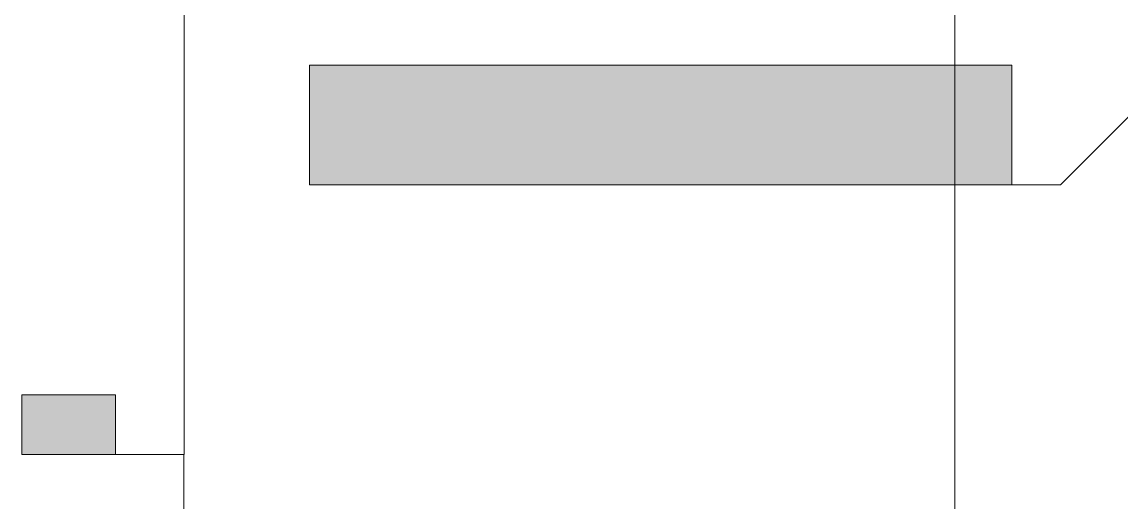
# Model space of a CAD drawing. Header units: millimetres. Extents: x -546 to 1681, y -650 to 1730.
# Drawn here: x 647.85 to 695.35, y 387.43 to 408.18 of the extents above; entities that cross this region are included whole.
import ezdxf

# ---------------------------------------------------------------- set-up
doc = ezdxf.new("R2010")
doc.units = ezdxf.units.MM

msp = doc.modelspace()

# ---------------------------------------------------------------- hatches: boundary and pattern name
at = {"true_color": 0xffffff}
h = msp.add_hatch(color=7, dxfattribs=at)
h.dxf.hatch_style = 2
h.paths.add_polyline_path([(660.279, 406.322), (690.636, 406.322), (690.636, 401.146), (660.279, 401.146)])
at = {"true_color": 0x0077b0}
h = msp.add_hatch(color=144, dxfattribs=at)
h.dxf.hatch_style = 2
h.paths.add_polyline_path([(687.501, 406.339), (687.577, 406.314), (687.603, 406.237), (687.603, 404.42), (687.577, 404.345), (687.501, 404.321), (687.425, 404.345), (687.4, 404.42), (687.4, 405.907), (686.991, 405.289), (686.946, 405.245), (686.895, 405.23), (686.846, 405.245), (686.801, 405.289), (686.392, 405.907), (686.392, 404.42), (686.367, 404.345), (686.291, 404.321), (686.214, 404.345), (686.189, 404.42), (686.189, 406.237), (686.214, 406.314), (686.291, 406.339), (686.34, 406.326), (686.378, 406.288), (686.895, 405.512), (687.417, 406.294), (687.453, 406.328)])
h = msp.add_hatch(color=144, dxfattribs=at)
h.dxf.hatch_style = 2
h.paths.add_polyline_path([(689.926, 406.339), (690.027, 406.33), (690.12, 406.303), (690.205, 406.257), (690.282, 406.193), (690.347, 406.114), (690.393, 406.029), (690.422, 405.935), (690.431, 405.834), (690.408, 405.69), (690.338, 405.543), (689.703, 404.522), (690.33, 404.522), (690.406, 404.496), (690.431, 404.42), (690.406, 404.345), (690.33, 404.321), (689.523, 404.321), (689.446, 404.345), (689.421, 404.42), (689.438, 404.479), (690.177, 405.667), (690.215, 405.75), (690.228, 405.834), (690.207, 405.951), (690.14, 406.048), (690.043, 406.114), (689.926, 406.136), (689.841, 406.12), (689.761, 406.072), (689.684, 405.993), (689.61, 405.882), (689.574, 405.846), (689.523, 405.834), (689.446, 405.859), (689.421, 405.936), (689.429, 405.975), (689.532, 406.134), (689.648, 406.248), (689.779, 406.316)])
h = msp.add_hatch(color=144, dxfattribs=at)
h.dxf.hatch_style = 2
h.paths.add_polyline_path([(688.915, 404.823), (688.108, 404.823), (688.032, 404.849), (688.007, 404.925), (688.032, 405.001), (688.108, 405.027), (688.915, 405.027), (688.992, 405.001), (689.017, 404.925), (688.992, 404.849)])
h = msp.add_hatch(color=144, dxfattribs=at)
h.paths.add_polyline_path([(670.463, 403.048), (670.586, 403.121), (670.697, 403.146), (670.759, 403.165), (670.813, 403.217), (670.854, 403.283), (670.867, 403.35), (670.852, 403.428), (670.808, 403.494), (670.742, 403.536), (670.664, 403.55), (670.585, 403.535), (670.52, 403.494), (670.478, 403.428), (670.463, 403.35)])
h.paths.add_polyline_path([(670.966, 403.107), (671.091, 403.031), (671.189, 402.92), (671.249, 402.788), (671.27, 402.644), (671.27, 402.237), (671.261, 402.137), (671.232, 402.044), (671.186, 401.959), (671.121, 401.882), (671.044, 401.817), (670.959, 401.772), (670.866, 401.744), (670.765, 401.735), (670.664, 401.744), (670.57, 401.772), (670.485, 401.817), (670.407, 401.882), (670.342, 401.96), (670.297, 402.045), (670.269, 402.137), (670.26, 402.237), (670.26, 403.35), (670.29, 403.506), (670.379, 403.638), (670.508, 403.724), (670.664, 403.753), (670.82, 403.724), (670.952, 403.635), (671.038, 403.506), (671.067, 403.35), (671.042, 403.212)])
h.paths.add_polyline_path([(671.067, 402.24), (671.067, 402.644), (671.046, 402.76), (670.98, 402.859), (670.882, 402.924), (670.765, 402.946), (670.648, 402.924), (670.551, 402.859), (670.485, 402.76), (670.463, 402.644), (670.463, 402.24), (670.485, 402.123), (670.551, 402.026), (670.648, 401.959), (670.765, 401.936), (670.882, 401.959), (670.98, 402.026), (671.046, 402.124)])
h = msp.add_hatch(color=144, dxfattribs=at)
h.paths.add_polyline_path([(677.821, 403.35), (677.821, 402.139), (677.791, 401.982), (677.702, 401.851), (677.571, 401.764), (677.417, 401.735), (677.214, 401.735), (677.058, 401.764), (676.929, 401.851), (676.84, 401.982), (676.811, 402.139), (676.811, 402.743), (676.84, 402.9), (676.929, 403.031), (677.059, 403.117), (677.214, 403.146), (677.618, 403.146), (677.618, 403.35), (677.603, 403.428), (677.561, 403.494), (677.496, 403.535), (677.417, 403.55), (677.112, 403.55), (677.039, 403.575), (677.014, 403.651), (677.039, 403.728), (677.112, 403.753), (677.417, 403.753), (677.573, 403.724), (677.702, 403.635), (677.791, 403.506)])
h.paths.add_polyline_path([(677.618, 402.139), (677.618, 402.943), (677.214, 402.943), (677.136, 402.929), (677.07, 402.887), (677.028, 402.821), (677.014, 402.743), (677.014, 402.139), (677.028, 402.062), (677.073, 401.995), (677.138, 401.951), (677.214, 401.936), (677.417, 401.936), (677.494, 401.951), (677.558, 401.995), (677.603, 402.061)])
h = msp.add_hatch(color=144, dxfattribs=at)
h.paths.add_polyline_path([(660.479, 402.237), (660.479, 402.642), (660.488, 402.743), (660.515, 402.837), (660.561, 402.922), (660.625, 403), (660.703, 403.064), (660.788, 403.11), (660.882, 403.137), (660.984, 403.146), (661.179, 403.11), (661.342, 403.003), (661.406, 402.925), (661.452, 402.839), (661.479, 402.745), (661.488, 402.642), (661.488, 402.237), (661.479, 402.137), (661.451, 402.045), (661.404, 401.96), (661.339, 401.882), (661.262, 401.817), (661.177, 401.772), (661.084, 401.744), (660.984, 401.735), (660.882, 401.744), (660.788, 401.772), (660.703, 401.817), (660.625, 401.882), (660.561, 401.96), (660.515, 402.045), (660.488, 402.137)])
h.paths.add_polyline_path([(661.286, 402.24), (661.286, 402.644), (661.264, 402.76), (661.198, 402.859), (661.1, 402.924), (660.984, 402.946), (660.867, 402.924), (660.769, 402.859), (660.703, 402.76), (660.681, 402.644), (660.681, 402.24), (660.703, 402.123), (660.769, 402.026), (660.867, 401.959), (660.984, 401.936), (661.1, 401.959), (661.198, 402.026), (661.264, 402.124)])
h = msp.add_hatch(color=144, dxfattribs=at)
h.dxf.hatch_style = 2
h.paths.add_polyline_path([(661.994, 403.146), (662.903, 403.146), (663.058, 403.117), (663.188, 403.031), (663.277, 402.9), (663.307, 402.743), (663.307, 401.834), (663.281, 401.759), (663.205, 401.735), (663.129, 401.759), (663.103, 401.834), (663.103, 402.743), (663.089, 402.821), (663.047, 402.887), (662.981, 402.93), (662.903, 402.943), (662.7, 402.943), (662.7, 401.834), (662.674, 401.759), (662.598, 401.735), (662.524, 401.759), (662.499, 401.834), (662.499, 402.943), (662.096, 402.943), (662.096, 401.834), (662.07, 401.759), (661.994, 401.735), (661.918, 401.759), (661.893, 401.834), (661.893, 403.048), (661.918, 403.121)])
h = msp.add_hatch(color=144, dxfattribs=at)
h.paths.add_polyline_path([(664.402, 403.048), (664.428, 403.121), (664.504, 403.146), (665.009, 403.146), (665.165, 403.117), (665.294, 403.031), (665.383, 402.9), (665.412, 402.743), (665.412, 402.139), (665.383, 401.982), (665.294, 401.851), (665.165, 401.764), (665.009, 401.735), (664.605, 401.735), (664.605, 401.227), (664.58, 401.154), (664.504, 401.128), (664.428, 401.154), (664.402, 401.227)])
h.paths.add_polyline_path([(664.605, 402.943), (664.605, 401.936), (665.009, 401.936), (665.086, 401.951), (665.15, 401.995), (665.195, 402.061), (665.209, 402.139), (665.209, 402.743), (665.195, 402.821), (665.153, 402.887), (665.087, 402.93), (665.009, 402.943)])
h = msp.add_hatch(color=144, dxfattribs=at)
h.paths.add_polyline_path([(666.624, 402.943), (666.22, 402.943), (666.142, 402.929), (666.076, 402.887), (666.034, 402.821), (666.02, 402.743), (666.02, 402.139), (666.035, 402.062), (666.079, 401.995), (666.144, 401.951), (666.22, 401.936), (666.423, 401.936), (666.5, 401.951), (666.564, 401.995), (666.609, 402.061), (666.624, 402.139)])
h.paths.add_polyline_path([(667.027, 401.834), (667.002, 401.759), (666.929, 401.735), (666.799, 401.761), (666.697, 401.84), (666.572, 401.761), (666.423, 401.735), (666.22, 401.735), (666.064, 401.764), (665.935, 401.851), (665.846, 401.981), (665.817, 402.139), (665.817, 402.743), (665.846, 402.9), (665.935, 403.031), (666.064, 403.117), (666.22, 403.146), (666.725, 403.146), (666.801, 403.121), (666.827, 403.048), (666.827, 402.037), (666.852, 401.961), (666.929, 401.936), (667.002, 401.91)])
h = msp.add_hatch(color=144, dxfattribs=at)
h.dxf.hatch_style = 2
h.paths.add_polyline_path([(667.634, 402.483), (668.269, 403.118), (668.301, 403.14), (668.34, 403.146), (668.416, 403.121), (668.441, 403.048), (668.411, 402.977), (667.967, 402.531), (668.422, 401.894), (668.441, 401.834), (668.416, 401.759), (668.34, 401.735), (668.291, 401.746), (668.256, 401.778), (667.821, 402.387), (667.634, 402.198), (667.634, 401.834), (667.609, 401.759), (667.533, 401.735), (667.457, 401.759), (667.432, 401.834), (667.432, 403.048), (667.457, 403.121), (667.533, 403.146), (667.609, 403.121), (667.634, 403.048)])
h = msp.add_hatch(color=144, dxfattribs=at)
h.paths.add_polyline_path([(668.846, 402.237), (668.846, 402.642), (668.855, 402.743), (668.882, 402.837), (668.928, 402.922), (668.993, 403), (669.07, 403.064), (669.156, 403.11), (669.249, 403.137), (669.351, 403.146), (669.546, 403.11), (669.709, 403.003), (669.774, 402.925), (669.819, 402.839), (669.847, 402.745), (669.856, 402.642), (669.856, 402.237), (669.846, 402.137), (669.818, 402.045), (669.771, 401.96), (669.706, 401.882), (669.63, 401.817), (669.545, 401.772), (669.451, 401.744), (669.351, 401.735), (669.249, 401.744), (669.156, 401.772), (669.07, 401.817), (668.993, 401.882), (668.928, 401.96), (668.882, 402.045), (668.855, 402.137)])
h.paths.add_polyline_path([(669.653, 402.24), (669.653, 402.644), (669.631, 402.76), (669.565, 402.859), (669.468, 402.924), (669.351, 402.946), (669.234, 402.924), (669.136, 402.859), (669.07, 402.76), (669.049, 402.644), (669.049, 402.24), (669.07, 402.123), (669.136, 402.026), (669.234, 401.959), (669.351, 401.936), (669.468, 401.959), (669.565, 402.026), (669.631, 402.124)])
h = msp.add_hatch(color=144, dxfattribs=at)
h.dxf.hatch_style = 2
h.paths.add_polyline_path([(672.684, 403.048), (672.684, 401.834), (672.659, 401.759), (672.583, 401.735), (672.078, 401.735), (671.922, 401.764), (671.793, 401.851), (671.704, 401.981), (671.675, 402.139), (671.675, 403.048), (671.7, 403.121), (671.776, 403.146), (671.852, 403.121), (671.877, 403.048), (671.877, 402.139), (671.892, 402.062), (671.937, 401.995), (672.002, 401.951), (672.078, 401.936), (672.482, 401.936), (672.482, 403.048), (672.507, 403.121), (672.583, 403.146), (672.659, 403.121)])
h = msp.add_hatch(color=144, dxfattribs=at)
h.dxf.hatch_style = 2
h.paths.add_polyline_path([(673.292, 402.339), (673.292, 401.834), (673.267, 401.759), (673.19, 401.735), (673.114, 401.759), (673.089, 401.834), (673.089, 403.048), (673.114, 403.121), (673.19, 403.146), (673.267, 403.121), (673.292, 403.048), (673.292, 402.542), (673.896, 402.542), (673.896, 403.048), (673.921, 403.121), (673.997, 403.146), (674.073, 403.121), (674.099, 403.048), (674.099, 401.834), (674.073, 401.759), (673.997, 401.735), (673.921, 401.759), (673.896, 401.834), (673.896, 402.339)])
h = msp.add_hatch(color=144, dxfattribs=at)
h.paths.add_polyline_path([(675.31, 402.139), (675.281, 401.982), (675.195, 401.851), (675.063, 401.764), (674.907, 401.735), (674.605, 401.735), (674.529, 401.759), (674.503, 401.834), (674.503, 403.048), (674.529, 403.121), (674.605, 403.146), (674.681, 403.121), (674.706, 403.048), (674.706, 402.542), (674.907, 402.542), (675.063, 402.513), (675.195, 402.427), (675.281, 402.296)])
h.paths.add_polyline_path([(675.11, 402.139), (675.095, 402.217), (675.051, 402.283), (674.985, 402.325), (674.907, 402.339), (674.706, 402.339), (674.706, 401.936), (674.907, 401.936), (674.985, 401.951), (675.051, 401.995), (675.095, 402.061)])
h.paths.add_polyline_path([(675.513, 403.048), (675.539, 403.121), (675.615, 403.146), (675.689, 403.121), (675.714, 403.048), (675.714, 401.834), (675.689, 401.759), (675.615, 401.735), (675.539, 401.759), (675.513, 401.834)])
h = msp.add_hatch(color=144, dxfattribs=at)
h.paths.add_polyline_path([(678.225, 402.237), (678.225, 402.642), (678.234, 402.743), (678.261, 402.837), (678.307, 402.922), (678.372, 403), (678.449, 403.064), (678.535, 403.11), (678.628, 403.137), (678.73, 403.146), (678.925, 403.11), (679.088, 403.003), (679.153, 402.925), (679.199, 402.839), (679.226, 402.745), (679.235, 402.642), (679.235, 402.237), (679.225, 402.137), (679.197, 402.045), (679.15, 401.96), (679.086, 401.882), (679.009, 401.817), (678.924, 401.772), (678.83, 401.744), (678.73, 401.735), (678.628, 401.744), (678.535, 401.772), (678.449, 401.817), (678.372, 401.882), (678.307, 401.96), (678.261, 402.045), (678.234, 402.137)])
h.paths.add_polyline_path([(679.032, 402.24), (679.032, 402.644), (679.011, 402.76), (678.944, 402.859), (678.847, 402.924), (678.73, 402.946), (678.613, 402.924), (678.516, 402.859), (678.449, 402.76), (678.428, 402.644), (678.428, 402.24), (678.449, 402.123), (678.516, 402.026), (678.613, 401.959), (678.73, 401.936), (678.847, 401.959), (678.944, 402.026), (679.011, 402.124)])
h = msp.add_hatch(color=144, dxfattribs=at)
h.dxf.hatch_style = 2
h.paths.add_polyline_path([(680.331, 401.834), (680.331, 403.048), (680.356, 403.121), (680.432, 403.146), (680.937, 403.146), (681.091, 403.117), (681.222, 403.031), (681.311, 402.9), (681.34, 402.743), (681.34, 401.834), (681.315, 401.759), (681.239, 401.735), (681.163, 401.759), (681.138, 401.834), (681.138, 402.743), (681.123, 402.821), (681.081, 402.887), (681.015, 402.93), (680.937, 402.943), (680.533, 402.943), (680.533, 401.834), (680.508, 401.759), (680.432, 401.735), (680.356, 401.759)])
h = msp.add_hatch(color=144, dxfattribs=at)
h.paths.add_polyline_path([(681.745, 402.237), (681.745, 402.642), (681.754, 402.743), (681.781, 402.837), (681.827, 402.922), (681.892, 403), (681.969, 403.064), (682.055, 403.11), (682.148, 403.137), (682.25, 403.146), (682.445, 403.11), (682.608, 403.003), (682.673, 402.925), (682.718, 402.839), (682.746, 402.745), (682.755, 402.642), (682.755, 402.237), (682.745, 402.137), (682.717, 402.045), (682.67, 401.96), (682.605, 401.882), (682.529, 401.817), (682.444, 401.772), (682.35, 401.744), (682.25, 401.735), (682.148, 401.744), (682.055, 401.772), (681.969, 401.817), (681.892, 401.882), (681.827, 401.96), (681.781, 402.045), (681.754, 402.137)])
h.paths.add_polyline_path([(682.552, 402.24), (682.552, 402.644), (682.53, 402.76), (682.464, 402.859), (682.367, 402.924), (682.25, 402.946), (682.133, 402.924), (682.035, 402.859), (681.969, 402.76), (681.948, 402.644), (681.948, 402.24), (681.969, 402.123), (682.035, 402.026), (682.133, 401.959), (682.25, 401.936), (682.367, 401.959), (682.464, 402.026), (682.53, 402.124)])
h = msp.add_hatch(color=144, dxfattribs=at)
h.dxf.hatch_style = 2
h.paths.add_polyline_path([(683.261, 403.146), (684.169, 403.146), (684.324, 403.117), (684.455, 403.031), (684.543, 402.9), (684.573, 402.743), (684.573, 401.834), (684.548, 401.759), (684.471, 401.735), (684.395, 401.759), (684.37, 401.834), (684.37, 402.743), (684.355, 402.821), (684.313, 402.887), (684.248, 402.93), (684.169, 402.943), (683.966, 402.943), (683.966, 401.834), (683.941, 401.759), (683.865, 401.735), (683.791, 401.759), (683.766, 401.834), (683.766, 402.943), (683.362, 402.943), (683.362, 401.834), (683.337, 401.759), (683.261, 401.735), (683.185, 401.759), (683.159, 401.834), (683.159, 403.048), (683.185, 403.121)])
h = msp.add_hatch(color=144, dxfattribs=at)
h.paths.add_polyline_path([(684.977, 402.237), (684.977, 402.642), (684.986, 402.743), (685.014, 402.837), (685.059, 402.922), (685.124, 403), (685.202, 403.064), (685.287, 403.11), (685.381, 403.137), (685.482, 403.146), (685.677, 403.11), (685.841, 403.003), (685.905, 402.925), (685.951, 402.839), (685.978, 402.745), (685.987, 402.642), (685.987, 402.237), (685.978, 402.137), (685.949, 402.045), (685.903, 401.96), (685.838, 401.882), (685.761, 401.817), (685.676, 401.772), (685.583, 401.744), (685.482, 401.735), (685.381, 401.744), (685.287, 401.772), (685.202, 401.817), (685.124, 401.882), (685.059, 401.96), (685.014, 402.045), (684.986, 402.137)])
h.paths.add_polyline_path([(685.784, 402.24), (685.784, 402.644), (685.763, 402.76), (685.697, 402.859), (685.599, 402.924), (685.482, 402.946), (685.365, 402.924), (685.268, 402.859), (685.202, 402.76), (685.18, 402.644), (685.18, 402.24), (685.202, 402.123), (685.268, 402.026), (685.365, 401.959), (685.482, 401.936), (685.599, 401.959), (685.697, 402.026), (685.763, 402.124)])
h = msp.add_hatch(color=144, dxfattribs=at)
h.dxf.hatch_style = 2
h.paths.add_polyline_path([(686.897, 403.146), (687.3, 403.146), (687.376, 403.121), (687.402, 403.048), (687.402, 401.834), (687.376, 401.759), (687.3, 401.735), (687.224, 401.759), (687.199, 401.834), (687.199, 402.943), (686.967, 402.943), (686.586, 401.803), (686.552, 401.752), (686.493, 401.735), (686.417, 401.761), (686.392, 401.837), (686.397, 401.868), (686.795, 403.065), (686.835, 403.127)])
h = msp.add_hatch(color=144, dxfattribs=at)
h.dxf.hatch_style = 2
h.paths.add_polyline_path([(688.009, 402.483), (688.644, 403.118), (688.675, 403.14), (688.714, 403.146), (688.791, 403.121), (688.816, 403.048), (688.785, 402.977), (688.342, 402.531), (688.797, 401.894), (688.816, 401.834), (688.791, 401.759), (688.714, 401.735), (688.666, 401.746), (688.63, 401.778), (688.195, 402.387), (688.009, 402.198), (688.009, 401.834), (687.984, 401.759), (687.907, 401.735), (687.831, 401.759), (687.806, 401.834), (687.806, 403.048), (687.831, 403.121), (687.907, 403.146), (687.984, 403.121), (688.009, 403.048)])
h = msp.add_hatch(color=144, dxfattribs=at)
h.paths.add_polyline_path([(690.027, 402.943), (689.624, 402.943), (689.545, 402.929), (689.48, 402.887), (689.438, 402.821), (689.423, 402.743), (689.423, 402.139), (689.438, 402.062), (689.483, 401.995), (689.548, 401.951), (689.624, 401.936), (689.827, 401.936), (689.904, 401.951), (689.968, 401.995), (690.012, 402.061), (690.027, 402.139)])
h.paths.add_polyline_path([(690.431, 401.834), (690.406, 401.759), (690.332, 401.735), (690.203, 401.761), (690.101, 401.84), (689.975, 401.761), (689.827, 401.735), (689.624, 401.735), (689.467, 401.764), (689.339, 401.851), (689.25, 401.981), (689.22, 402.139), (689.22, 402.743), (689.25, 402.9), (689.339, 403.031), (689.467, 403.117), (689.624, 403.146), (690.129, 403.146), (690.205, 403.121), (690.23, 403.048), (690.23, 402.037), (690.256, 401.961), (690.332, 401.936), (690.406, 401.91)])
at = {"true_color": 0xffffff}
h = msp.add_hatch(color=7, dxfattribs=at)
h.dxf.hatch_style = 2
h.paths.add_polyline_path([(647.853, 392.072), (651.893, 392.072), (651.893, 389.484), (647.853, 389.484)])
h = msp.add_hatch(color=7, dxfattribs=at)
h.dxf.hatch_style = 2
h.paths.add_polyline_path([(647.853, 392.072), (651.893, 392.072), (651.893, 389.484), (647.853, 389.484)])
at = {"true_color": 0x0077b0}
h = msp.add_hatch(color=144, dxfattribs=at)
h.paths.add_polyline_path([(649.064, 390.677), (649.064, 391.484), (649.034, 391.64), (648.945, 391.771), (648.816, 391.858), (648.66, 391.887), (648.504, 391.858), (648.372, 391.771), (648.285, 391.64), (648.257, 391.484), (648.257, 390.677), (648.285, 390.52), (648.372, 390.392), (648.504, 390.303), (648.66, 390.273), (648.816, 390.303), (648.945, 390.392), (649.034, 390.52)])
h.paths.add_polyline_path([(649.264, 390.677), (649.253, 390.556), (649.22, 390.444), (649.164, 390.341), (649.086, 390.247), (648.994, 390.17), (648.892, 390.115), (648.781, 390.083), (648.66, 390.072), (648.538, 390.083), (648.427, 390.115), (648.324, 390.17), (648.231, 390.247), (648.153, 390.341), (648.098, 390.444), (648.065, 390.556), (648.054, 390.677), (648.054, 391.484), (648.065, 391.605), (648.098, 391.717), (648.153, 391.819), (648.231, 391.912), (648.324, 391.99), (648.427, 392.046), (648.538, 392.079), (648.66, 392.09), (648.781, 392.079), (648.893, 392.046), (648.996, 391.991), (649.089, 391.915), (649.165, 391.822), (649.22, 391.718), (649.253, 391.606), (649.264, 391.484)])
h = msp.add_hatch(color=144, dxfattribs=at)
h.paths.add_polyline_path([(649.064, 390.677), (649.064, 391.484), (649.034, 391.64), (648.945, 391.771), (648.816, 391.858), (648.66, 391.887), (648.504, 391.858), (648.372, 391.771), (648.285, 391.64), (648.257, 391.484), (648.257, 390.677), (648.285, 390.52), (648.372, 390.392), (648.504, 390.303), (648.66, 390.273), (648.816, 390.303), (648.945, 390.392), (649.034, 390.52)])
h.paths.add_polyline_path([(649.264, 390.677), (649.253, 390.556), (649.22, 390.444), (649.164, 390.341), (649.086, 390.247), (648.994, 390.17), (648.892, 390.115), (648.781, 390.083), (648.66, 390.072), (648.538, 390.083), (648.427, 390.115), (648.324, 390.17), (648.231, 390.247), (648.153, 390.341), (648.098, 390.444), (648.065, 390.556), (648.054, 390.677), (648.054, 391.484), (648.065, 391.605), (648.098, 391.717), (648.153, 391.819), (648.231, 391.912), (648.324, 391.99), (648.427, 392.046), (648.538, 392.079), (648.66, 392.09), (648.781, 392.079), (648.893, 392.046), (648.996, 391.991), (649.089, 391.915), (649.165, 391.822), (649.22, 391.718), (649.253, 391.606), (649.264, 391.484)])
h = msp.add_hatch(color=144, dxfattribs=at)
h.dxf.hatch_style = 2
h.paths.add_polyline_path([(651.487, 391.746), (651.255, 391.514), (651.185, 391.484), (651.108, 391.509), (651.083, 391.585), (651.111, 391.656), (651.507, 392.051), (651.547, 392.08), (651.588, 392.09), (651.664, 392.065), (651.69, 391.988), (651.69, 390.171), (651.664, 390.096), (651.588, 390.072), (651.512, 390.096), (651.487, 390.171)])
h = msp.add_hatch(color=144, dxfattribs=at)
h.dxf.hatch_style = 2
h.paths.add_polyline_path([(651.487, 391.746), (651.255, 391.514), (651.185, 391.484), (651.108, 391.509), (651.083, 391.585), (651.111, 391.656), (651.507, 392.051), (651.547, 392.08), (651.588, 392.09), (651.664, 392.065), (651.69, 391.988), (651.69, 390.171), (651.664, 390.096), (651.588, 390.072), (651.512, 390.096), (651.487, 390.171)])
h = msp.add_hatch(color=144, dxfattribs=at)
h.dxf.hatch_style = 2
h.paths.add_polyline_path([(650.577, 390.575), (649.77, 390.575), (649.694, 390.6), (649.669, 390.677), (649.694, 390.753), (649.77, 390.778), (650.577, 390.778), (650.653, 390.753), (650.679, 390.677), (650.653, 390.6)])
h = msp.add_hatch(color=144, dxfattribs=at)
h.dxf.hatch_style = 2
h.paths.add_polyline_path([(650.577, 390.575), (649.77, 390.575), (649.694, 390.6), (649.669, 390.677), (649.694, 390.753), (649.77, 390.778), (650.577, 390.778), (650.653, 390.753), (650.679, 390.677), (650.653, 390.6)])

# ---------------------------------------------------------------- linework, layer by layer
at = {"color": 7, "lineweight": 0}
msp.add_lwpolyline([(688.173, 197.821), (688.173, 498.051)], dxfattribs=at)
at = {"color": 144, "lineweight": 0, "true_color": 0x0077b0}
for points in [[(716.102, 424.504), (692.743, 401.146)], [(654.857, 412.713), (654.857, 389.484)], [(660.279, 406.322), (690.636, 406.322)], [(660.279, 401.146), (660.279, 406.322)], [(690.636, 406.322), (690.636, 401.146)], [(690.636, 401.146), (660.279, 401.146)], [(692.743, 401.146), (690.636, 401.146)], [(647.853, 392.072), (651.893, 392.072)], [(647.853, 389.484), (647.853, 392.072)], [(647.853, 392.072), (651.893, 392.072)], [(647.853, 389.484), (647.853, 392.072)], [(651.893, 392.072), (651.893, 389.484)], [(651.893, 392.072), (651.893, 389.484)], [(651.893, 389.484), (647.853, 389.484)], [(651.893, 389.484), (647.853, 389.484)], [(654.848, 389.484), (651.893, 389.484)], [(654.857, 389.484), (651.893, 389.484)], [(654.848, 378.816), (654.848, 389.484)]]:
    msp.add_lwpolyline(points, dxfattribs=at)

doc.saveas('drawing.dxf')
